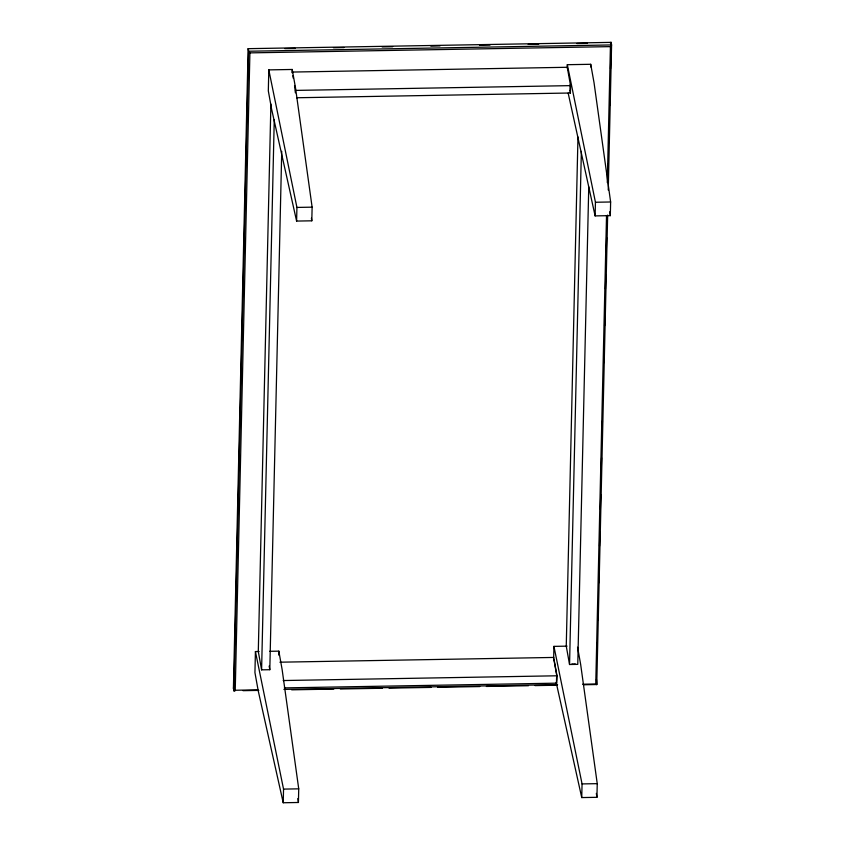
<?xml version="1.0" encoding="UTF-8"?>
<svg xmlns="http://www.w3.org/2000/svg" width="845" height="845" viewBox="0 0 845 845"><rect width="100%" height="100%" fill="white"/><g stroke="black" fill="none" stroke-linecap="round" stroke-linejoin="round"><path stroke-width="1.27" d="M257.609 689.858L235.237 690.249L234.023 690.956L233.421 688.263L248.134 48.609L248.789 48.83M235.237 690.249L249.909 52.876L248.662 51.418L248.134 48.672L611.115 42.377L611.579 45.028L610.417 46.623L249.909 52.876M259.119 651.495L255.422 651.558L254.936 672.578L258.243 690.925L283.223 802.75L298.422 802.486L298.729 788.839L282.124 669.493L278.829 651.146L269.629 651.305M268.805 69.881L268.319 90.901L271.625 109.248L296.606 221.073L311.805 220.809L312.122 207.162L295.507 87.817L292.212 69.47L268.805 69.881L296.922 207.426L296.606 221.073M270.896 104.041L258.295 651.506L261.601 669.853L269.808 669.705L281.734 151.276M261.601 669.853L274.255 119.758M278.734 655.086L278.829 651.146M292.138 72.797L292.212 69.47M295.391 92.865L294.567 85.514M283.223 802.75L283.54 789.103L255.422 651.558M553.665 658.181L553.929 646.372L567.069 646.15M567.238 68.022L567.322 64.695L590.718 64.294L594.024 82.641L610.629 201.987L610.312 215.633L595.123 215.897L568.157 93.066M279.885 662.195L553.676 657.442L556.982 675.789L556.813 683.161L284.332 687.893M296.595 97.756L570.386 93.003L570.555 85.63L567.259 67.283L292.148 72.057M577.969 136.953L566.256 646.161L569.551 664.508L577.769 664.36L588.754 186.819M569.551 664.508L581.36 151.35M590.666 66.924L590.718 64.294M577.557 647.196L580.642 664.318L597.246 783.653L596.929 797.31L581.74 797.574L582.057 783.917L553.929 646.372M595.123 215.897L595.44 202.251L567.322 64.695M607.661 215.063L596.75 684.661L595.757 683.996L606.53 215.528M607.291 182.541L610.417 46.623M583.705 684.756L596.866 684.524L596.464 679.327M597.003 655.583L597.309 642.401M597.827 619.976L598.154 605.474M598.672 583.05L599.01 568.548M599.527 546.134L599.855 531.621M600.372 509.208L600.711 494.695M601.228 472.281L601.555 457.779M602.073 435.355L602.411 420.852M602.897 399.748L603.224 385.246M603.742 362.822L604.08 348.32M604.587 325.906L604.925 311.393M605.442 288.979L605.78 274.467M606.287 252.053L606.625 237.551M607.988 178.2L608.326 163.698M608.812 142.594L609.139 128.091M609.657 105.678L609.995 91.165M610.512 68.751L610.84 54.238M611.051 45.017L611.093 42.313L610.09 42.683M608.242 190.009L611.579 44.943L248.599 51.239L233.885 690.83L235.121 690.809M233.621 687.693L233.421 688.263M284.776 48.587L295.296 48.408M333.458 47.742L343.978 47.563M382.141 46.897L392.661 46.718M430.823 46.063L440.023 45.894M479.506 45.218L490.026 45.028M528.178 44.373L538.709 44.183M576.86 43.528L587.391 43.338M295.454 90.404L570.555 85.63M296.922 207.426L312.122 207.162M595.44 202.251L610.629 201.987M283.191 680.542L556.982 675.789M283.92 689.404L557.594 684.651M582.596 684.218L595.757 683.996M243.011 690.671L258.792 690.397M291.683 689.826L333.775 689.097M340.355 688.981L382.447 688.252M389.027 688.136L431.119 687.407M437.689 687.291L479.791 686.562M486.361 686.446L528.463 685.717M535.033 685.601L557.394 685.211M283.54 789.103L298.729 788.839M582.057 783.917L597.246 783.653M570.079 90.436L570.217 84.532M556.496 680.595L556.697 675.166L553.887 659.449M581.74 797.574L556.094 682.073M569.952 90.563L570.386 93.003M292.814 75.723L293.247 78.173M269.154 666.04L269.808 669.705M609.731 211.725L610.312 215.633M596.348 793.402L596.929 797.31M311.414 218.211L311.805 220.809M297.831 798.578L298.422 802.486M575.202 663.843A3.295 1.468 1.3 0 1 571.917 663.906"/></g></svg>
